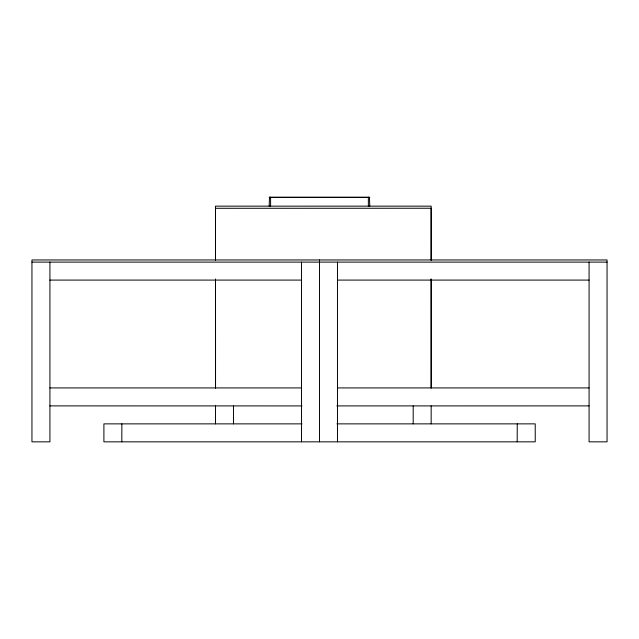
<?xml version="1.0" encoding="UTF-8"?>
<svg xmlns="http://www.w3.org/2000/svg" width="639" height="639" viewBox="0 0 639 639"><rect width="100%" height="100%" fill="white"/><g stroke="black" fill="none" stroke-linecap="round" stroke-linejoin="round"><path stroke-width="0.96" d="M269.155 206.149L269.514 197.163M269.538 197.163L369.406 197.163L369.797 206.149M269.171 197.523L369.781 197.523M31.95 262.118L607.05 262.118M49.922 280.09L301.528 280.09M337.472 280.09L589.078 280.09M49.922 387.921L301.528 387.921M337.472 387.921L589.078 387.921M49.922 405.893L302.023 405.917M336.809 405.909L589.078 405.893M302.071 423.865L103.901 423.865L103.901 441.837L535.226 441.837L535.226 423.865L336.929 423.865M431.181 260.153L431.165 208.25L215.503 208.298L215.519 260.209M431.181 279.115L431.213 387.921M215.519 279.171L215.551 387.969M589.078 262.118L589.078 441.837L607.05 441.837L607.05 259.961L31.95 259.961L31.95 441.837L49.922 441.837L49.922 262.118M517.255 423.865L517.191 441.837M431.165 260.161L431.165 206.149L215.503 206.149L215.503 260.161M431.165 279.123L431.165 387.929M431.165 405.901L431.165 423.865M413.193 405.901L413.193 423.865M368.36 197.163L368.36 206.149M337.472 262.118L337.472 441.837M319.5 259.961L319.5 441.837M301.528 262.118L301.528 441.837M270.593 197.163L270.593 206.149M233.475 405.901L233.475 423.865M215.503 279.123L215.503 387.929M215.503 405.901L215.503 423.865M121.873 423.865L121.809 441.837"/></g></svg>
